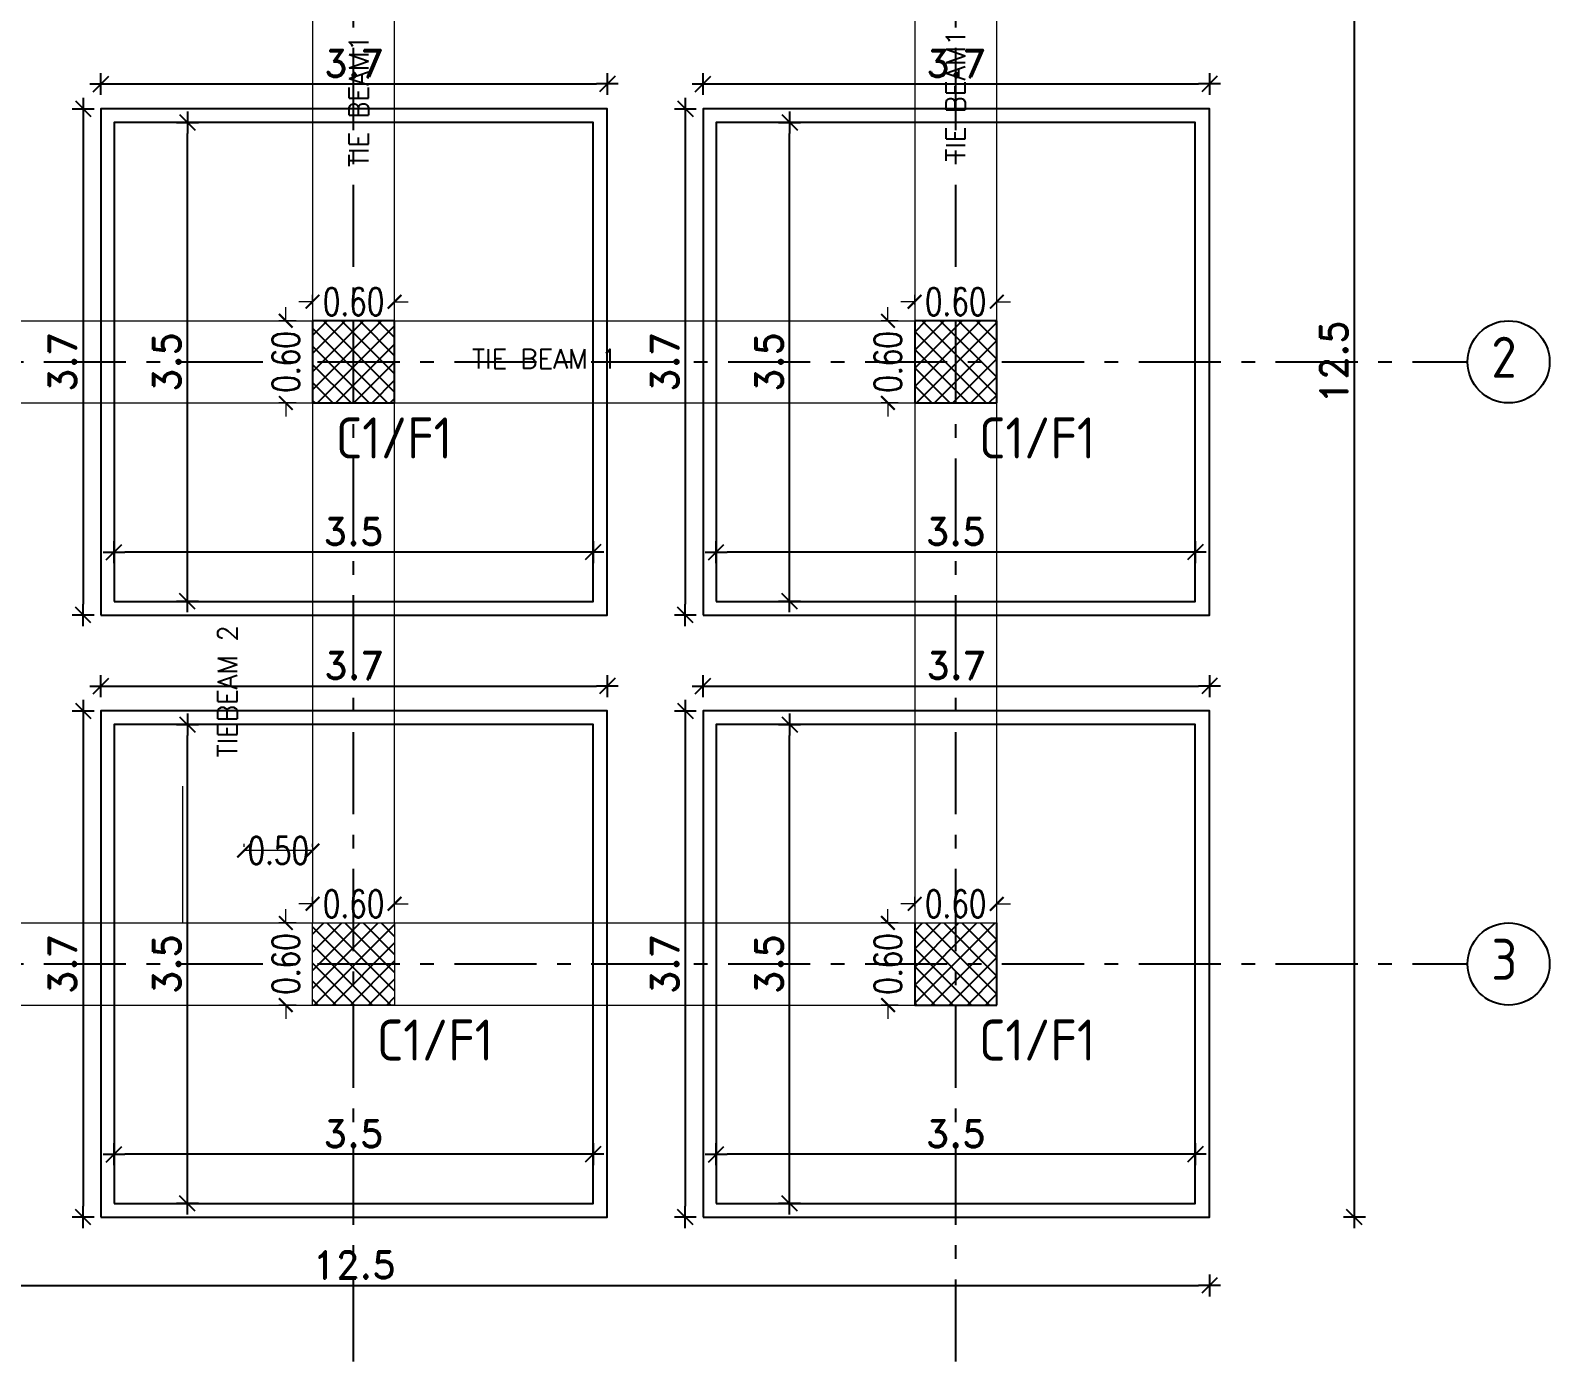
# Model space of a CAD drawing. Extents: x 166525 to 167198, y 178739 to 179747.
# Drawn here: x 167080.69 to 167091.79, y 179413.7 to 179423.43 of the extents above; entities that cross this region are included whole.
import ezdxf

# ---------------------------------------------------------------- set-up
doc = ezdxf.new("R2010")
doc.units = 0
doc.header["$MEASUREMENT"] = 0
doc.linetypes.add('ACAD_ISO10W100', pattern=[18, 12, -3, 0, -3])
doc.linetypes.add('AUSGEZOGEN', pattern=[0])
doc.layers.get('0').update_dxf_attribs({"linetype": 'CONTINUOUS'})
doc.layers.get('DEFPOINTS').update_dxf_attribs({"linetype": 'CONTINUOUS'})
for name, color, linetype in [('axis', 8, 'ACAD_ISO10W100'), ('BEAM-DIM', 4, 'CONTINUOUS'), ('blinding', 1, 'CONTINUOUS'), ('EBENE0', 7, 'AUSGEZOGEN'), ('found', 6, 'CONTINUOUS'), ('HATSH', 252, 'CONTINUOUS'), ('outdim', 42, 'CONTINUOUS')]:
    doc.layers.add(name, color=color, linetype=linetype)
doc.layers.add('BEAM', color=6, linetype='CONTINUOUS', lineweight=13)
doc.styles.add('DIM', font='simplex.shx', dxfattribs={"width": 0.75})
doc.styles.add('ISO8', font='iso8')
doc.styles.add('ROMAND10', font='ROMAND.shx', dxfattribs={"height": 0.2})
doc.styles.add('ROMANS', font='romans.shx')
doc.dimstyles.new('1-100-layout', dxfattribs={"dimtxt": 0.2, "dimasz": 0.08, "dimexe": 0.18, "dimexo": 0.0625, "dimgap": 0.05, "dimtad": 1, "dimzin": 12, "dimdsep": 46, "dimtxsty": 'ROMAND10', "dimblk": '2', "dimcen": 0, "dimdle": 0.15, "dimse1": 1, "dimse2": 1, "dimclrd": 256, "dimclre": 9, "dimclrt": 1, "dimazin": 0, "dimtfac": 1, "dimtix": 1, "dimtofl": 0, "dimtmove": 2, "dimatfit": 0, "dimldrblk": '2', "dimfxl": 1, "dimtolj": 1, "dimtzin": 0, "dimlwd": -1, "dimlwe": -1, "dimarcsym": 0})
doc.dimstyles.new('MUTASIM', dxfattribs={"dimscale": 0.9995, "dimtxt": 0.2, "dimasz": 0.1, "dimexe": 0.05, "dimexo": 0.12, "dimgap": 0.05, "dimtad": 0, "dimzin": 0, "dimdsep": 46, "dimtxsty": 'DIM', "dimblk": 'ARCHTICK', "dimcen": 0.09, "dimclrd": 35, "dimclre": 33, "dimclrt": 256, "dimazin": 0, "dimtfac": 1, "dimtofl": 0, "dimtmove": 1, "dimatfit": 3, "dimfxl": 0.18, "dimtolj": 1, "dimtzin": 0, "dimlwd": 13, "dimlwe": 9, "dimarcsym": 0})
pattern_1 = [(45, (161161.31206, 180503.43412), (-0.0662912607, 0.0662912607), []), (135, (161161.31206, 180503.43412), (-0.0662912607, -0.0662912607), [])]

# ---------------------------------------------------------------- blocks, each defined once
blk = doc.blocks.new('_ARCHTICK')
at = {"color": 0, "linetype": 'ByBlock', "const_width": 0.15}
blk.add_lwpolyline([(-0.5, -0.5), (0.5, 0.5)], dxfattribs=at)
blk = doc.blocks.new('*D1566')
at = {"layer": 'BEAM', "color": 33, "lineweight": 9, "transparency": 16777216}
for p, q in [((167087.152, 179421.429), (167087.152, 179421.499)), ((167087.752, 179421.429), (167087.752, 179421.499))]:
    blk.add_line(p, q, dxfattribs=at)
at = {"layer": 'BEAM', "color": 35, "lineweight": 13, "transparency": 16777216}
for p, q in [((167087.152, 179421.449), (167087.052, 179421.449)), ((167087.752, 179421.449), (167087.852, 179421.449))]:
    blk.add_line(p, q, dxfattribs=at)
at = {"layer": 'DEFPOINTS', "color": 0, "transparency": 16777216}
for p in [(167087.752, 179421.449), (167087.152, 179421.309), (167087.752, 179421.309)]:
    blk.add_point(p, dxfattribs=at)
at = {"layer": 'BEAM', "color": 35, "lineweight": 13, "transparency": 16777216, "xscale": 0.09995000000000001, "yscale": 0.09995000000000001, "zscale": 0.09995000000000001}
blk.add_blockref('_ARCHTICK', (167087.152, 179421.449), dxfattribs=at)
at = {"layer": 'BEAM', "color": 35, "lineweight": 13, "transparency": 16777216, "xscale": 0.09995000000000001, "yscale": 0.09995000000000001, "zscale": 0.09995000000000001, "rotation": 180}
blk.add_blockref('_ARCHTICK', (167087.752, 179421.449), dxfattribs=at)
at = {"layer": 'BEAM', "transparency": 16777216, "insert": (167087.452, 179421.449), "char_height": 0.1999, "attachment_point": 5, "style": 'DIM'}
blk.add_mtext('\\A1;0.60', dxfattribs=at)
blk = doc.blocks.new('*D1567')
at = {"layer": 'BEAM', "color": 35, "lineweight": 13, "transparency": 16777216}
for p, q in [((167086.957, 179421.309), (167086.957, 179421.409)), ((167086.957, 179420.709), (167086.957, 179420.609))]:
    blk.add_line(p, q, dxfattribs=at)
at = {"layer": 'BEAM', "color": 33, "lineweight": 9, "transparency": 16777216}
for p, q in [((167087.032, 179421.309), (167086.907, 179421.309)), ((167087.032, 179420.709), (167086.907, 179420.709))]:
    blk.add_line(p, q, dxfattribs=at)
at = {"layer": 'DEFPOINTS', "color": 0, "transparency": 16777216}
for p in [(167086.957, 179421.309), (167087.152, 179421.309), (167087.152, 179420.709)]:
    blk.add_point(p, dxfattribs=at)
at = {"layer": 'BEAM', "color": 35, "lineweight": 13, "transparency": 16777216, "xscale": 0.09995000000000001, "yscale": 0.09995000000000001, "zscale": 0.09995000000000001}
for p, rotation in [((167086.957, 179421.309), 270), ((167086.957, 179420.709), 90)]:
    blk.add_blockref('_ARCHTICK', p, dxfattribs=dict(at, rotation=rotation))
at = {"layer": 'BEAM', "transparency": 16777216, "insert": (167086.957, 179421.009), "char_height": 0.1999, "attachment_point": 5, "rotation": 90, "style": 'DIM'}
blk.add_mtext('\\A1;0.60', dxfattribs=at)
blk = doc.blocks.new('*D1568')
at = {"layer": 'BEAM', "color": 35, "lineweight": 13, "transparency": 16777216}
for p, q in [((167087.152, 179417.049), (167087.052, 179417.049)), ((167087.752, 179417.049), (167087.852, 179417.049))]:
    blk.add_line(p, q, dxfattribs=at)
at = {"layer": 'BEAM', "color": 33, "lineweight": 9, "transparency": 16777216}
for p, q in [((167087.152, 179417.029), (167087.152, 179417.099)), ((167087.752, 179417.029), (167087.752, 179417.099))]:
    blk.add_line(p, q, dxfattribs=at)
at = {"layer": 'DEFPOINTS', "color": 0, "transparency": 16777216}
for p in [(167087.752, 179417.049), (167087.152, 179416.909), (167087.752, 179416.909)]:
    blk.add_point(p, dxfattribs=at)
at = {"layer": 'BEAM', "color": 35, "lineweight": 13, "transparency": 16777216, "xscale": 0.09995000000000001, "yscale": 0.09995000000000001, "zscale": 0.09995000000000001}
blk.add_blockref('_ARCHTICK', (167087.152, 179417.049), dxfattribs=at)
at = {"layer": 'BEAM', "color": 35, "lineweight": 13, "transparency": 16777216, "xscale": 0.09995000000000001, "yscale": 0.09995000000000001, "zscale": 0.09995000000000001, "rotation": 180}
blk.add_blockref('_ARCHTICK', (167087.752, 179417.049), dxfattribs=at)
at = {"layer": 'BEAM', "transparency": 16777216, "insert": (167087.452, 179417.049), "char_height": 0.1999, "attachment_point": 5, "style": 'DIM'}
blk.add_mtext('\\A1;0.60', dxfattribs=at)
blk = doc.blocks.new('*D1569')
at = {"layer": 'BEAM', "color": 35, "lineweight": 13, "transparency": 16777216}
for p, q in [((167086.957, 179416.909), (167086.957, 179417.009)), ((167086.957, 179416.309), (167086.957, 179416.209))]:
    blk.add_line(p, q, dxfattribs=at)
at = {"layer": 'BEAM', "color": 33, "lineweight": 9, "transparency": 16777216}
for p, q in [((167087.032, 179416.909), (167086.907, 179416.909)), ((167087.032, 179416.309), (167086.907, 179416.309))]:
    blk.add_line(p, q, dxfattribs=at)
at = {"layer": 'DEFPOINTS', "color": 0, "transparency": 16777216}
for p in [(167086.957, 179416.909), (167087.152, 179416.909), (167087.152, 179416.309)]:
    blk.add_point(p, dxfattribs=at)
at = {"layer": 'BEAM', "color": 35, "lineweight": 13, "transparency": 16777216, "xscale": 0.09995000000000001, "yscale": 0.09995000000000001, "zscale": 0.09995000000000001}
for p, rotation in [((167086.957, 179416.909), 270), ((167086.957, 179416.309), 90)]:
    blk.add_blockref('_ARCHTICK', p, dxfattribs=dict(at, rotation=rotation))
at = {"layer": 'BEAM', "transparency": 16777216, "insert": (167086.957, 179416.609), "char_height": 0.1999, "attachment_point": 5, "rotation": 90, "style": 'DIM'}
blk.add_mtext('\\A1;0.60', dxfattribs=at)
blk = doc.blocks.new('*D1570')
at = {"layer": 'BEAM', "color": 35, "lineweight": 13, "transparency": 16777216}
for p, q in [((167082.752, 179417.049), (167082.652, 179417.049)), ((167083.352, 179417.049), (167083.452, 179417.049))]:
    blk.add_line(p, q, dxfattribs=at)
at = {"layer": 'BEAM', "color": 33, "lineweight": 9, "transparency": 16777216}
for p, q in [((167082.752, 179417.029), (167082.752, 179417.099)), ((167083.352, 179417.029), (167083.352, 179417.099))]:
    blk.add_line(p, q, dxfattribs=at)
at = {"layer": 'DEFPOINTS', "color": 0, "transparency": 16777216}
for p in [(167083.352, 179417.049), (167082.752, 179416.909), (167083.352, 179416.909)]:
    blk.add_point(p, dxfattribs=at)
at = {"layer": 'BEAM', "color": 35, "lineweight": 13, "transparency": 16777216, "xscale": 0.09995000000000001, "yscale": 0.09995000000000001, "zscale": 0.09995000000000001}
blk.add_blockref('_ARCHTICK', (167082.752, 179417.049), dxfattribs=at)
at = {"layer": 'BEAM', "color": 35, "lineweight": 13, "transparency": 16777216, "xscale": 0.09995000000000001, "yscale": 0.09995000000000001, "zscale": 0.09995000000000001, "rotation": 180}
blk.add_blockref('_ARCHTICK', (167083.352, 179417.049), dxfattribs=at)
at = {"layer": 'BEAM', "transparency": 16777216, "insert": (167083.052, 179417.049), "char_height": 0.1999, "attachment_point": 5, "style": 'DIM'}
blk.add_mtext('\\A1;0.60', dxfattribs=at)
blk = doc.blocks.new('*D1571')
at = {"layer": 'BEAM', "color": 35, "lineweight": 13, "transparency": 16777216}
for p, q in [((167082.557, 179416.909), (167082.557, 179417.009)), ((167082.557, 179416.309), (167082.557, 179416.209))]:
    blk.add_line(p, q, dxfattribs=at)
at = {"layer": 'BEAM', "color": 33, "lineweight": 9, "transparency": 16777216}
for p, q in [((167082.632, 179416.909), (167082.507, 179416.909)), ((167082.632, 179416.309), (167082.507, 179416.309))]:
    blk.add_line(p, q, dxfattribs=at)
at = {"layer": 'DEFPOINTS', "color": 0, "transparency": 16777216}
for p in [(167082.557, 179416.909), (167082.752, 179416.909), (167082.752, 179416.309)]:
    blk.add_point(p, dxfattribs=at)
at = {"layer": 'BEAM', "color": 35, "lineweight": 13, "transparency": 16777216, "xscale": 0.09995000000000001, "yscale": 0.09995000000000001, "zscale": 0.09995000000000001}
for p, rotation in [((167082.557, 179416.909), 270), ((167082.557, 179416.309), 90)]:
    blk.add_blockref('_ARCHTICK', p, dxfattribs=dict(at, rotation=rotation))
at = {"layer": 'BEAM', "transparency": 16777216, "insert": (167082.557, 179416.609), "char_height": 0.1999, "attachment_point": 5, "rotation": 90, "style": 'DIM'}
blk.add_mtext('\\A1;0.60', dxfattribs=at)
blk = doc.blocks.new('*D1576')
at = {"layer": 'BEAM', "color": 33, "lineweight": 9, "transparency": 16777216}
for p, q in [((167082.752, 179421.429), (167082.752, 179421.499)), ((167083.352, 179421.429), (167083.352, 179421.499))]:
    blk.add_line(p, q, dxfattribs=at)
at = {"layer": 'BEAM', "color": 35, "lineweight": 13, "transparency": 16777216}
for p, q in [((167082.752, 179421.449), (167082.652, 179421.449)), ((167083.352, 179421.449), (167083.452, 179421.449))]:
    blk.add_line(p, q, dxfattribs=at)
at = {"layer": 'DEFPOINTS', "color": 0, "transparency": 16777216}
for p in [(167083.352, 179421.449), (167082.752, 179421.309), (167083.352, 179421.309)]:
    blk.add_point(p, dxfattribs=at)
at = {"layer": 'BEAM', "color": 35, "lineweight": 13, "transparency": 16777216, "xscale": 0.09995000000000001, "yscale": 0.09995000000000001, "zscale": 0.09995000000000001}
blk.add_blockref('_ARCHTICK', (167082.752, 179421.449), dxfattribs=at)
at = {"layer": 'BEAM', "color": 35, "lineweight": 13, "transparency": 16777216, "xscale": 0.09995000000000001, "yscale": 0.09995000000000001, "zscale": 0.09995000000000001, "rotation": 180}
blk.add_blockref('_ARCHTICK', (167083.352, 179421.449), dxfattribs=at)
at = {"layer": 'BEAM', "transparency": 16777216, "insert": (167083.052, 179421.449), "char_height": 0.1999, "attachment_point": 5, "style": 'DIM'}
blk.add_mtext('\\A1;0.60', dxfattribs=at)
blk = doc.blocks.new('*D1577')
at = {"layer": 'BEAM', "color": 35, "lineweight": 13, "transparency": 16777216}
for p, q in [((167082.557, 179421.309), (167082.557, 179421.409)), ((167082.557, 179420.709), (167082.557, 179420.609))]:
    blk.add_line(p, q, dxfattribs=at)
at = {"layer": 'BEAM', "color": 33, "lineweight": 9, "transparency": 16777216}
for p, q in [((167082.632, 179421.309), (167082.507, 179421.309)), ((167082.632, 179420.709), (167082.507, 179420.709))]:
    blk.add_line(p, q, dxfattribs=at)
at = {"layer": 'DEFPOINTS', "color": 0, "transparency": 16777216}
for p in [(167082.557, 179421.309), (167082.752, 179421.309), (167082.752, 179420.709)]:
    blk.add_point(p, dxfattribs=at)
at = {"layer": 'BEAM', "color": 35, "lineweight": 13, "transparency": 16777216, "xscale": 0.09995000000000001, "yscale": 0.09995000000000001, "zscale": 0.09995000000000001}
for p, rotation in [((167082.557, 179421.309), 270), ((167082.557, 179420.709), 90)]:
    blk.add_blockref('_ARCHTICK', p, dxfattribs=dict(at, rotation=rotation))
at = {"layer": 'BEAM', "transparency": 16777216, "insert": (167082.557, 179421.009), "char_height": 0.1999, "attachment_point": 5, "rotation": 90, "style": 'DIM'}
blk.add_mtext('\\A1;0.60', dxfattribs=at)
blk = doc.blocks.new('2')
for p, q in [((1, 0), (-1, 0)), ((0.71, 0.71), (-0.71, -0.71)), ((0, 1), (0, -1))]:
    blk.add_line(p, q)
blk = doc.blocks.new('*D1742')
at = {"layer": 'DEFPOINTS', "color": 0, "transparency": 16777216}
for p in [(167085.702, 179419.619), (167085.702, 179419.619), (167089.202, 179419.619)]:
    blk.add_point(p, dxfattribs=at)
at = {"layer": 'outdim', "transparency": 16777216}
blk.add_line((167089.122, 179419.619), (167085.782, 179419.619), dxfattribs=at)
at = {"layer": 'outdim', "transparency": 16777216, "xscale": 0.08, "yscale": 0.08, "zscale": 0.08, "rotation": 180}
blk.add_blockref('2', (167085.702, 179419.619), dxfattribs=at)
at = {"layer": 'outdim', "transparency": 16777216, "xscale": 0.08, "yscale": 0.08, "zscale": 0.08}
blk.add_blockref('2', (167089.202, 179419.619), dxfattribs=at)
at = {"layer": 'outdim', "color": 1, "transparency": 16777216, "insert": (167087.452, 179419.769), "char_height": 0.2, "attachment_point": 5, "style": 'ROMAND10'}
blk.add_mtext('\\A1;3.5', dxfattribs=at)
blk = doc.blocks.new('*D1743')
at = {"layer": 'DEFPOINTS', "color": 0, "transparency": 16777216}
for p in [(167086.185, 179422.759), (167086.238, 179422.759), (167086.185, 179419.259)]:
    blk.add_point(p, dxfattribs=at)
at = {"layer": 'outdim', "transparency": 16777216}
blk.add_line((167086.238, 179419.339), (167086.238, 179422.679), dxfattribs=at)
at = {"layer": 'outdim', "transparency": 16777216, "xscale": 0.08, "yscale": 0.08, "zscale": 0.08}
for p, rotation in [((167086.238, 179422.759), 90), ((167086.238, 179419.259), 270)]:
    blk.add_blockref('2', p, dxfattribs=dict(at, rotation=rotation))
at = {"layer": 'outdim', "color": 1, "transparency": 16777216, "insert": (167086.088, 179421.009), "char_height": 0.2, "attachment_point": 5, "rotation": 90, "style": 'ROMAND10'}
blk.add_mtext('\\A1;3.5', dxfattribs=at)
blk = doc.blocks.new('*D1744')
at = {"layer": 'DEFPOINTS', "color": 0, "transparency": 16777216}
for p in [(167085.606, 179422.859), (167085.476, 179419.159), (167085.606, 179419.159)]:
    blk.add_point(p, dxfattribs=at)
at = {"layer": 'outdim', "transparency": 16777216}
blk.add_line((167085.476, 179422.779), (167085.476, 179419.239), dxfattribs=at)
at = {"layer": 'outdim', "transparency": 16777216, "xscale": 0.08, "yscale": 0.08, "zscale": 0.08}
for p, rotation in [((167085.476, 179422.859), 90), ((167085.476, 179419.159), 270)]:
    blk.add_blockref('2', p, dxfattribs=dict(at, rotation=rotation))
at = {"layer": 'outdim', "color": 1, "transparency": 16777216, "insert": (167085.326, 179421.009), "char_height": 0.2, "attachment_point": 5, "rotation": 90, "style": 'ROMAND10'}
blk.add_mtext('\\A1;3.7', dxfattribs=at)
blk = doc.blocks.new('*D1745')
at = {"layer": 'DEFPOINTS', "color": 0, "transparency": 16777216}
for p in [(167089.306, 179423.04), (167085.606, 179419.159), (167089.306, 179419.159)]:
    blk.add_point(p, dxfattribs=at)
at = {"layer": 'outdim', "transparency": 16777216}
blk.add_line((167085.686, 179423.04), (167089.226, 179423.04), dxfattribs=at)
at = {"layer": 'outdim', "transparency": 16777216, "xscale": 0.08, "yscale": 0.08, "zscale": 0.08, "rotation": 180}
blk.add_blockref('2', (167085.606, 179423.04), dxfattribs=at)
at = {"layer": 'outdim', "transparency": 16777216, "xscale": 0.08, "yscale": 0.08, "zscale": 0.08}
blk.add_blockref('2', (167089.306, 179423.04), dxfattribs=at)
at = {"layer": 'outdim', "color": 1, "transparency": 16777216, "insert": (167087.456, 179423.19), "char_height": 0.2, "attachment_point": 5, "style": 'ROMAND10'}
blk.add_mtext('\\A1;3.7', dxfattribs=at)
blk = doc.blocks.new('*D1746')
at = {"layer": 'DEFPOINTS', "color": 0, "transparency": 16777216}
for p in [(167085.702, 179415.219), (167085.702, 179415.219), (167089.202, 179415.219)]:
    blk.add_point(p, dxfattribs=at)
at = {"layer": 'outdim', "transparency": 16777216}
blk.add_line((167089.122, 179415.219), (167085.782, 179415.219), dxfattribs=at)
at = {"layer": 'outdim', "transparency": 16777216, "xscale": 0.08, "yscale": 0.08, "zscale": 0.08, "rotation": 180}
blk.add_blockref('2', (167085.702, 179415.219), dxfattribs=at)
at = {"layer": 'outdim', "transparency": 16777216, "xscale": 0.08, "yscale": 0.08, "zscale": 0.08}
blk.add_blockref('2', (167089.202, 179415.219), dxfattribs=at)
at = {"layer": 'outdim', "color": 1, "transparency": 16777216, "insert": (167087.452, 179415.369), "char_height": 0.2, "attachment_point": 5, "style": 'ROMAND10'}
blk.add_mtext('\\A1;3.5', dxfattribs=at)
blk = doc.blocks.new('*D1747')
at = {"layer": 'DEFPOINTS', "color": 0, "transparency": 16777216}
for p in [(167086.185, 179418.359), (167086.238, 179418.359), (167086.185, 179414.859)]:
    blk.add_point(p, dxfattribs=at)
at = {"layer": 'outdim', "transparency": 16777216}
blk.add_line((167086.238, 179414.939), (167086.238, 179418.279), dxfattribs=at)
at = {"layer": 'outdim', "transparency": 16777216, "xscale": 0.08, "yscale": 0.08, "zscale": 0.08}
for p, rotation in [((167086.238, 179418.359), 90), ((167086.238, 179414.859), 270)]:
    blk.add_blockref('2', p, dxfattribs=dict(at, rotation=rotation))
at = {"layer": 'outdim', "color": 1, "transparency": 16777216, "insert": (167086.088, 179416.609), "char_height": 0.2, "attachment_point": 5, "rotation": 90, "style": 'ROMAND10'}
blk.add_mtext('\\A1;3.5', dxfattribs=at)
blk = doc.blocks.new('*D1748')
at = {"layer": 'DEFPOINTS', "color": 0, "transparency": 16777216}
for p in [(167085.606, 179418.459), (167085.476, 179414.759), (167085.606, 179414.759)]:
    blk.add_point(p, dxfattribs=at)
at = {"layer": 'outdim', "transparency": 16777216}
blk.add_line((167085.476, 179418.379), (167085.476, 179414.839), dxfattribs=at)
at = {"layer": 'outdim', "transparency": 16777216, "xscale": 0.08, "yscale": 0.08, "zscale": 0.08}
for p, rotation in [((167085.476, 179418.459), 90), ((167085.476, 179414.759), 270)]:
    blk.add_blockref('2', p, dxfattribs=dict(at, rotation=rotation))
at = {"layer": 'outdim', "color": 1, "transparency": 16777216, "insert": (167085.326, 179416.609), "char_height": 0.2, "attachment_point": 5, "rotation": 90, "style": 'ROMAND10'}
blk.add_mtext('\\A1;3.7', dxfattribs=at)
blk = doc.blocks.new('*D1749')
at = {"layer": 'DEFPOINTS', "color": 0, "transparency": 16777216}
for p in [(167089.306, 179418.64), (167085.606, 179414.759), (167089.306, 179414.759)]:
    blk.add_point(p, dxfattribs=at)
at = {"layer": 'outdim', "transparency": 16777216}
blk.add_line((167085.686, 179418.64), (167089.226, 179418.64), dxfattribs=at)
at = {"layer": 'outdim', "transparency": 16777216, "xscale": 0.08, "yscale": 0.08, "zscale": 0.08, "rotation": 180}
blk.add_blockref('2', (167085.606, 179418.64), dxfattribs=at)
at = {"layer": 'outdim', "transparency": 16777216, "xscale": 0.08, "yscale": 0.08, "zscale": 0.08}
blk.add_blockref('2', (167089.306, 179418.64), dxfattribs=at)
at = {"layer": 'outdim', "color": 1, "transparency": 16777216, "insert": (167087.456, 179418.79), "char_height": 0.2, "attachment_point": 5, "style": 'ROMAND10'}
blk.add_mtext('\\A1;3.7', dxfattribs=at)
blk = doc.blocks.new('*D1750')
at = {"layer": 'DEFPOINTS', "color": 0, "transparency": 16777216}
for p in [(167081.302, 179415.219), (167081.302, 179415.219), (167084.802, 179415.219)]:
    blk.add_point(p, dxfattribs=at)
at = {"layer": 'outdim', "transparency": 16777216}
blk.add_line((167084.722, 179415.219), (167081.382, 179415.219), dxfattribs=at)
at = {"layer": 'outdim', "transparency": 16777216, "xscale": 0.08, "yscale": 0.08, "zscale": 0.08, "rotation": 180}
blk.add_blockref('2', (167081.302, 179415.219), dxfattribs=at)
at = {"layer": 'outdim', "transparency": 16777216, "xscale": 0.08, "yscale": 0.08, "zscale": 0.08}
blk.add_blockref('2', (167084.802, 179415.219), dxfattribs=at)
at = {"layer": 'outdim', "color": 1, "transparency": 16777216, "insert": (167083.052, 179415.369), "char_height": 0.2, "attachment_point": 5, "style": 'ROMAND10'}
blk.add_mtext('\\A1;3.5', dxfattribs=at)
blk = doc.blocks.new('*D1751')
at = {"layer": 'DEFPOINTS', "color": 0, "transparency": 16777216}
for p in [(167081.785, 179418.359), (167081.838, 179418.359), (167081.785, 179414.859)]:
    blk.add_point(p, dxfattribs=at)
at = {"layer": 'outdim', "transparency": 16777216}
blk.add_line((167081.838, 179414.939), (167081.838, 179418.279), dxfattribs=at)
at = {"layer": 'outdim', "transparency": 16777216, "xscale": 0.08, "yscale": 0.08, "zscale": 0.08}
for p, rotation in [((167081.838, 179418.359), 90), ((167081.838, 179414.859), 270)]:
    blk.add_blockref('2', p, dxfattribs=dict(at, rotation=rotation))
at = {"layer": 'outdim', "color": 1, "transparency": 16777216, "insert": (167081.688, 179416.609), "char_height": 0.2, "attachment_point": 5, "rotation": 90, "style": 'ROMAND10'}
blk.add_mtext('\\A1;3.5', dxfattribs=at)
blk = doc.blocks.new('*D1752')
at = {"layer": 'DEFPOINTS', "color": 0, "transparency": 16777216}
for p in [(167081.206, 179418.459), (167081.076, 179414.759), (167081.206, 179414.759)]:
    blk.add_point(p, dxfattribs=at)
at = {"layer": 'outdim', "transparency": 16777216}
blk.add_line((167081.076, 179418.379), (167081.076, 179414.839), dxfattribs=at)
at = {"layer": 'outdim', "transparency": 16777216, "xscale": 0.08, "yscale": 0.08, "zscale": 0.08}
for p, rotation in [((167081.076, 179418.459), 90), ((167081.076, 179414.759), 270)]:
    blk.add_blockref('2', p, dxfattribs=dict(at, rotation=rotation))
at = {"layer": 'outdim', "color": 1, "transparency": 16777216, "insert": (167080.926, 179416.609), "char_height": 0.2, "attachment_point": 5, "rotation": 90, "style": 'ROMAND10'}
blk.add_mtext('\\A1;3.7', dxfattribs=at)
blk = doc.blocks.new('*D1753')
at = {"layer": 'DEFPOINTS', "color": 0, "transparency": 16777216}
for p in [(167084.906, 179418.64), (167081.206, 179414.759), (167084.906, 179414.759)]:
    blk.add_point(p, dxfattribs=at)
at = {"layer": 'outdim', "transparency": 16777216}
blk.add_line((167081.286, 179418.64), (167084.826, 179418.64), dxfattribs=at)
at = {"layer": 'outdim', "transparency": 16777216, "xscale": 0.08, "yscale": 0.08, "zscale": 0.08, "rotation": 180}
blk.add_blockref('2', (167081.206, 179418.64), dxfattribs=at)
at = {"layer": 'outdim', "transparency": 16777216, "xscale": 0.08, "yscale": 0.08, "zscale": 0.08}
blk.add_blockref('2', (167084.906, 179418.64), dxfattribs=at)
at = {"layer": 'outdim', "color": 1, "transparency": 16777216, "insert": (167083.056, 179418.79), "char_height": 0.2, "attachment_point": 5, "style": 'ROMAND10'}
blk.add_mtext('\\A1;3.7', dxfattribs=at)
blk = doc.blocks.new('*D1754')
at = {"layer": 'DEFPOINTS', "color": 0, "transparency": 16777216}
for p in [(167081.302, 179419.619), (167081.302, 179419.619), (167084.802, 179419.619)]:
    blk.add_point(p, dxfattribs=at)
at = {"layer": 'outdim', "transparency": 16777216}
blk.add_line((167084.722, 179419.619), (167081.382, 179419.619), dxfattribs=at)
at = {"layer": 'outdim', "transparency": 16777216, "xscale": 0.08, "yscale": 0.08, "zscale": 0.08, "rotation": 180}
blk.add_blockref('2', (167081.302, 179419.619), dxfattribs=at)
at = {"layer": 'outdim', "transparency": 16777216, "xscale": 0.08, "yscale": 0.08, "zscale": 0.08}
blk.add_blockref('2', (167084.802, 179419.619), dxfattribs=at)
at = {"layer": 'outdim', "color": 1, "transparency": 16777216, "insert": (167083.052, 179419.769), "char_height": 0.2, "attachment_point": 5, "style": 'ROMAND10'}
blk.add_mtext('\\A1;3.5', dxfattribs=at)
blk = doc.blocks.new('*D1755')
at = {"layer": 'DEFPOINTS', "color": 0, "transparency": 16777216}
for p in [(167081.785, 179422.759), (167081.838, 179422.759), (167081.785, 179419.259)]:
    blk.add_point(p, dxfattribs=at)
at = {"layer": 'outdim', "transparency": 16777216}
blk.add_line((167081.838, 179419.339), (167081.838, 179422.679), dxfattribs=at)
at = {"layer": 'outdim', "transparency": 16777216, "xscale": 0.08, "yscale": 0.08, "zscale": 0.08}
for p, rotation in [((167081.838, 179422.759), 90), ((167081.838, 179419.259), 270)]:
    blk.add_blockref('2', p, dxfattribs=dict(at, rotation=rotation))
at = {"layer": 'outdim', "color": 1, "transparency": 16777216, "insert": (167081.688, 179421.009), "char_height": 0.2, "attachment_point": 5, "rotation": 90, "style": 'ROMAND10'}
blk.add_mtext('\\A1;3.5', dxfattribs=at)
blk = doc.blocks.new('*D1756')
at = {"layer": 'DEFPOINTS', "color": 0, "transparency": 16777216}
for p in [(167081.206, 179422.859), (167081.076, 179419.159), (167081.206, 179419.159)]:
    blk.add_point(p, dxfattribs=at)
at = {"layer": 'outdim', "transparency": 16777216}
blk.add_line((167081.076, 179422.779), (167081.076, 179419.239), dxfattribs=at)
at = {"layer": 'outdim', "transparency": 16777216, "xscale": 0.08, "yscale": 0.08, "zscale": 0.08}
for p, rotation in [((167081.076, 179422.859), 90), ((167081.076, 179419.159), 270)]:
    blk.add_blockref('2', p, dxfattribs=dict(at, rotation=rotation))
at = {"layer": 'outdim', "color": 1, "transparency": 16777216, "insert": (167080.926, 179421.009), "char_height": 0.2, "attachment_point": 5, "rotation": 90, "style": 'ROMAND10'}
blk.add_mtext('\\A1;3.7', dxfattribs=at)
blk = doc.blocks.new('*D1757')
at = {"layer": 'DEFPOINTS', "color": 0, "transparency": 16777216}
for p in [(167084.906, 179423.04), (167081.206, 179419.159), (167084.906, 179419.159)]:
    blk.add_point(p, dxfattribs=at)
at = {"layer": 'outdim', "transparency": 16777216}
blk.add_line((167081.286, 179423.04), (167084.826, 179423.04), dxfattribs=at)
at = {"layer": 'outdim', "transparency": 16777216, "xscale": 0.08, "yscale": 0.08, "zscale": 0.08, "rotation": 180}
blk.add_blockref('2', (167081.206, 179423.04), dxfattribs=at)
at = {"layer": 'outdim', "transparency": 16777216, "xscale": 0.08, "yscale": 0.08, "zscale": 0.08}
blk.add_blockref('2', (167084.906, 179423.04), dxfattribs=at)
at = {"layer": 'outdim', "color": 1, "transparency": 16777216, "insert": (167083.056, 179423.19), "char_height": 0.2, "attachment_point": 5, "style": 'ROMAND10'}
blk.add_mtext('\\A1;3.7', dxfattribs=at)
blk = doc.blocks.new('*D1222')
at = {"layer": 'BEAM', "color": 33, "lineweight": 9, "transparency": 16777216}
for p, q in [((167082.252, 179417.466), (167082.252, 179417.488)), ((167082.752, 179417.466), (167082.752, 179417.488))]:
    blk.add_line(p, q, dxfattribs=at)
at = {"layer": 'BEAM', "color": 35, "lineweight": 13, "transparency": 16777216}
blk.add_line((167082.752, 179417.438), (167082.252, 179417.438), dxfattribs=at)
at = {"layer": 'DEFPOINTS', "color": 0, "transparency": 16777216}
for p in [(167082.252, 179417.438), (167082.252, 179417.346), (167082.752, 179417.346)]:
    blk.add_point(p, dxfattribs=at)
at = {"layer": 'BEAM', "color": 35, "lineweight": 13, "transparency": 16777216, "xscale": 0.09995000000000001, "yscale": 0.09995000000000001, "zscale": 0.09995000000000001, "rotation": 180}
blk.add_blockref('_ARCHTICK', (167082.252, 179417.438), dxfattribs=at)
at = {"layer": 'BEAM', "color": 35, "lineweight": 13, "transparency": 16777216, "xscale": 0.09995000000000001, "yscale": 0.09995000000000001, "zscale": 0.09995000000000001}
blk.add_blockref('_ARCHTICK', (167082.752, 179417.438), dxfattribs=at)
at = {"layer": 'BEAM', "transparency": 16777216, "insert": (167082.502, 179417.438), "char_height": 0.1999, "attachment_point": 5, "style": 'DIM'}
blk.add_mtext('\\A1;0.50', dxfattribs=at)
blk = doc.blocks.new('*D1408')
at = {"transparency": 16777216}
blk.add_line((167076.886, 179414.26), (167089.226, 179414.26), dxfattribs=at)
at = {"layer": 'DEFPOINTS', "color": 0, "linetype": 'Continuous', "transparency": 16777216}
for p in [(167076.806, 179414.759), (167089.306, 179414.759), (167089.306, 179414.26)]:
    blk.add_point(p, dxfattribs=at)
at = {"linetype": 'Continuous', "transparency": 16777216, "xscale": 0.08, "yscale": 0.08, "zscale": 0.08, "rotation": 180}
blk.add_blockref('2', (167076.806, 179414.26), dxfattribs=at)
at = {"linetype": 'Continuous', "transparency": 16777216, "xscale": 0.08, "yscale": 0.08, "zscale": 0.08}
blk.add_blockref('2', (167089.306, 179414.26), dxfattribs=at)
at = {"color": 1, "linetype": 'Continuous', "transparency": 16777216, "insert": (167083.056, 179414.41), "char_height": 0.2, "attachment_point": 5, "style": 'ROMAND10'}
blk.add_mtext('\\A1;12.5', dxfattribs=at)
blk = doc.blocks.new('*D1409')
at = {"transparency": 16777216}
blk.add_line((167090.365, 179414.839), (167090.365, 179427.179), dxfattribs=at)
at = {"layer": 'DEFPOINTS', "color": 0, "linetype": 'Continuous', "transparency": 16777216}
for p in [(167089.306, 179427.259), (167090.365, 179427.259), (167089.306, 179414.759)]:
    blk.add_point(p, dxfattribs=at)
at = {"linetype": 'Continuous', "transparency": 16777216, "xscale": 0.08, "yscale": 0.08, "zscale": 0.08}
for p, rotation in [((167090.365, 179427.259), 90), ((167090.365, 179414.759), 270)]:
    blk.add_blockref('2', p, dxfattribs=dict(at, rotation=rotation))
at = {"color": 1, "linetype": 'Continuous', "transparency": 16777216, "insert": (167090.215, 179421.009), "char_height": 0.2, "attachment_point": 5, "rotation": 90, "style": 'ROMAND10'}
blk.add_mtext('\\A1;12.5', dxfattribs=at)

msp = doc.modelspace()

# ---------------------------------------------------------------- hatches: boundary and pattern name
at = {"layer": 'HATSH'}
h = msp.add_hatch(dxfattribs=at)
h.set_pattern_fill('ANSI37', color=256, scale=0.75, style=0)
h.set_pattern_definition(pattern_1)
h.paths.add_polyline_path([(167087.15232, 179421.3093), (167087.15232, 179420.7093), (167087.75232, 179420.7093), (167087.75232, 179421.3093)])
h.paths.add_polyline_path([(167083.35232, 179421.3093), (167082.75232, 179421.3093), (167082.75232, 179420.7093), (167083.35232, 179420.7093)])
h.paths.add_polyline_path([(167078.35232, 179420.7093), (167078.95232, 179420.7093), (167078.95232, 179421.3093), (167078.35232, 179421.3093)])
h = msp.add_hatch(dxfattribs=at)
h.set_pattern_fill('ANSI37', color=256, scale=0.75, style=0)
h.set_pattern_definition(pattern_1)
h.paths.add_polyline_path([(167087.75232, 179416.3093), (167087.75232, 179416.9093), (167087.15232, 179416.9093), (167087.15232, 179416.3093)])
h.paths.add_polyline_path([(167083.35232, 179416.3093), (167083.35232, 179416.9093), (167082.75232, 179416.9093), (167082.75232, 179416.3093)])
h.paths.add_polyline_path([(167078.35232, 179416.3093), (167078.95232, 179416.3093), (167078.95232, 179416.9093), (167078.35232, 179416.9093)])

# ---------------------------------------------------------------- linework, layer by layer
at = {"layer": 'axis', "ltscale": 0.05}
for p, q in [((167083.05232, 179413.7035), (167083.05232, 179429.54426)), ((167087.45232, 179413.7035), (167087.45232, 179429.54426)), ((167074.78927, 179421.0093), (167091.1914, 179421.0093)), ((167074.78927, 179416.6093), (167091.1914, 179416.6093))]:
    msp.add_line(p, q, dxfattribs=at)
at = {"layer": 'BEAM', "color": 4}
for p, q in [((167082.75232, 179425.1093), (167082.75232, 179416.9093)), ((167083.35232, 179416.9093), (167083.35232, 179425.1093)), ((167087.15232, 179425.1093), (167087.15232, 179416.9093)), ((167087.75232, 179416.9093), (167087.75232, 179425.1093)), ((167078.95232, 179421.3093), (167087.15232, 179421.3093)), ((167078.95232, 179420.7093), (167081.90232, 179420.7093)), ((167081.90232, 179420.7093), (167087.15232, 179420.7093)), ((167078.95232, 179416.9093), (167087.15232, 179416.9093)), ((167078.95232, 179416.3093), (167087.15232, 179416.3093))]:
    msp.add_line(p, q, dxfattribs=at)
at = {"layer": 'BEAM', "color": 3}
msp.add_line((167081.80232, 179417.9093), (167081.80232, 179416.9093), dxfattribs=at)
at = {"layer": 'BEAM'}
for points in [[(167082.75232, 179421.3093), (167083.35232, 179421.3093), (167083.35232, 179420.7093), (167082.75232, 179420.7093)], [(167087.15232, 179421.3093), (167087.75232, 179421.3093), (167087.75232, 179420.7093), (167087.15232, 179420.7093)], [(167082.75232, 179416.9093), (167083.35232, 179416.9093), (167083.35232, 179416.3093), (167082.75232, 179416.3093)], [(167087.15232, 179416.9093), (167087.75232, 179416.9093), (167087.75232, 179416.3093), (167087.15232, 179416.3093)]]:
    msp.add_lwpolyline(points, close=True, dxfattribs=at)
at = {"layer": 'blinding'}
for points in [[(167081.20622, 179419.1593), (167084.90622, 179419.1593), (167084.90622, 179422.8593), (167081.20622, 179422.8593)], [(167085.60622, 179419.1593), (167089.30622, 179419.1593), (167089.30622, 179422.8593), (167085.60622, 179422.8593)], [(167081.20622, 179414.7593), (167084.90622, 179414.7593), (167084.90622, 179418.4593), (167081.20622, 179418.4593)], [(167085.60622, 179414.7593), (167089.30622, 179414.7593), (167089.30622, 179418.4593), (167085.60622, 179418.4593)]]:
    msp.add_lwpolyline(points, close=True, dxfattribs=at)
at = {"layer": 'EBENE0', "color": 3, "linetype": 'AUSGEZOGEN'}
for p, q in [((167082.75232, 179421.3093), (167082.75232, 179420.7093)), ((167083.35232, 179421.3093), (167082.75232, 179421.3093)), ((167083.35232, 179420.7093), (167083.35232, 179421.3093)), ((167087.15232, 179421.3093), (167087.15232, 179420.7093)), ((167087.75232, 179421.3093), (167087.15232, 179421.3093)), ((167087.75232, 179420.7093), (167087.75232, 179421.3093)), ((167082.75232, 179420.7093), (167083.35232, 179420.7093)), ((167087.15232, 179420.7093), (167087.75232, 179420.7093)), ((167087.15232, 179416.9093), (167087.15232, 179416.3093)), ((167087.75232, 179416.3093), (167087.75232, 179416.9093)), ((167087.15232, 179416.3093), (167087.75232, 179416.3093))]:
    msp.add_line(p, q, dxfattribs=at)
at = {"layer": 'found'}
for points in [[(167081.30232, 179419.2593), (167084.80232, 179419.2593), (167084.80232, 179422.7593), (167081.30232, 179422.7593)], [(167085.70232, 179419.2593), (167089.20232, 179419.2593), (167089.20232, 179422.7593), (167085.70232, 179422.7593)], [(167081.30232, 179414.8593), (167084.80232, 179414.8593), (167084.80232, 179418.3593), (167081.30232, 179418.3593)], [(167085.70232, 179414.8593), (167089.20232, 179414.8593), (167089.20232, 179418.3593), (167085.70232, 179418.3593)]]:
    msp.add_lwpolyline(points, close=True, dxfattribs=at)
at = {"layer": 'HATSH'}
for centre in [(167091.4914, 179421.0093), (167091.4914, 179416.6093)]:
    msp.add_circle(centre, 0.3, dxfattribs=at)

# ---------------------------------------------------------------- texts
at = {"layer": 'BEAM-DIM', "style": 'ROMANS'}
for s, p in [('TIE BEAM1 ', (167087.52127, 179422.47196)), ('TIE BEAM1 ', (167083.16054, 179422.43292)), ('TIEBEAM 2', (167082.20094, 179418.11902))]:
    msp.add_text(s, height=0.14, rotation=90, dxfattribs=at).set_placement(p)
msp.add_text('TIE BEAM 1', height=0.14, dxfattribs=at).set_placement((167083.91654, 179420.96133))
at = {"layer": 'EBENE0', "color": 3, "style": 'ISO8'}
for s, p in [('2', (167091.36607, 179420.89277)), ('C1/F1', (167082.92203, 179420.30321)), ('C1/F1', (167087.62203, 179420.30321)), ('3', (167091.36607, 179416.49277)), ('C1/F1', (167083.22203, 179415.90321)), ('C1/F1', (167087.62203, 179415.90321))]:
    msp.add_text(s, height=0.3, dxfattribs=at).set_placement(p)

# ---------------------------------------------------------------- dimensions: what is measured, and where the dimension line sits
at = {"color": 2, "linetype": 'Continuous'}
dim = msp.add_linear_dim(base=(167090.36522, 179427.2593), p1=(167089.30622, 179414.7593), p2=(167089.30622, 179427.2593), angle=90, dimstyle='1-100-layout', override={"dimfxl": 0.18, "dimfxlon": 1}, dxfattribs=at)
dim.commit()
dim.dimension.update_dxf_attribs({"geometry": '*D1409', "text_midpoint": (167090.21522, 179421.0093)})
dim = msp.add_linear_dim(base=(167089.30622, 179414.2597), p1=(167076.80622, 179414.7593), p2=(167089.30622, 179414.7593), dimstyle='1-100-layout', override={"dimfxl": 0.18, "dimfxlon": 1}, dxfattribs=at)
dim.commit()
dim.dimension.update_dxf_attribs({"geometry": '*D1408', "text_midpoint": (167083.05622, 179414.4097)})
at = {"layer": 'BEAM'}
for base, p1, p2, picture, middle in [((167083.35232, 179421.44924), (167082.75232, 179421.3093), (167083.35232, 179421.3093), '*D1576', (167083.05232, 179421.44924)), ((167087.75232, 179421.44924), (167087.15232, 179421.3093), (167087.75232, 179421.3093), '*D1566', (167087.45232, 179421.44924)), ((167083.35232, 179417.04924), (167082.75232, 179416.9093), (167083.35232, 179416.9093), '*D1570', (167083.05232, 179417.04924)), ((167087.75232, 179417.04924), (167087.15232, 179416.9093), (167087.75232, 179416.9093), '*D1568', (167087.45232, 179417.04924))]:
    dim = msp.add_linear_dim(base=base, p1=p1, p2=p2, dimstyle='MUTASIM', dxfattribs=at)
    dim.commit()
    dim.dimension.update_dxf_attribs({"geometry": picture, "text_midpoint": middle})
for base, p1, p2, picture, middle in [((167082.55741, 179421.3093), (167082.75232, 179420.7093), (167082.75232, 179421.3093), '*D1577', (167082.55741, 179421.0093)), ((167086.95741, 179421.3093), (167087.15232, 179420.7093), (167087.15232, 179421.3093), '*D1567', (167086.95741, 179421.0093)), ((167082.55741, 179416.9093), (167082.75232, 179416.3093), (167082.75232, 179416.9093), '*D1571', (167082.55741, 179416.6093)), ((167086.95741, 179416.9093), (167087.15232, 179416.3093), (167087.15232, 179416.9093), '*D1569', (167086.95741, 179416.6093))]:
    dim = msp.add_linear_dim(base=base, p1=p1, p2=p2, angle=90, dimstyle='MUTASIM', dxfattribs=at)
    dim.commit()
    dim.dimension.update_dxf_attribs({"geometry": picture, "text_midpoint": middle})
dim = msp.add_linear_dim(base=(167082.25232, 179417.43824), p1=(167082.75232, 179417.34613), p2=(167082.25232, 179417.34613), dimstyle='MUTASIM', dxfattribs=at)
dim.commit()
dim.dimension.update_dxf_attribs({"geometry": '*D1222', "text_midpoint": (167082.50232, 179417.43824), "dimtype": 160})
at = {"layer": 'outdim'}
for base, p1, p2, picture, middle in [((167084.90622, 179423.03987), (167081.20622, 179419.1593), (167084.90622, 179419.1593), '*D1757', (167083.05622, 179423.18987)), ((167089.30622, 179423.03987), (167085.60622, 179419.1593), (167089.30622, 179419.1593), '*D1745', (167087.45622, 179423.18987)), ((167081.30232, 179419.61919), (167084.80232, 179419.61919), (167081.30232, 179419.61919), '*D1754', (167083.05232, 179419.76919)), ((167085.70232, 179419.61919), (167089.20232, 179419.61919), (167085.70232, 179419.61919), '*D1742', (167087.45232, 179419.76919)), ((167084.90622, 179418.63987), (167081.20622, 179414.7593), (167084.90622, 179414.7593), '*D1753', (167083.05622, 179418.78987)), ((167089.30622, 179418.63987), (167085.60622, 179414.7593), (167089.30622, 179414.7593), '*D1749', (167087.45622, 179418.78987)), ((167081.30232, 179415.21919), (167084.80232, 179415.21919), (167081.30232, 179415.21919), '*D1750', (167083.05232, 179415.36919)), ((167085.70232, 179415.21919), (167089.20232, 179415.21919), (167085.70232, 179415.21919), '*D1746', (167087.45232, 179415.36919))]:
    dim = msp.add_linear_dim(base=base, p1=p1, p2=p2, dimstyle='1-100-layout', override={"dimfxl": 0}, dxfattribs=at)
    dim.commit()
    dim.dimension.update_dxf_attribs({"geometry": picture, "text_midpoint": middle})
for base, p1, p2, override, picture, middle in [((167081.07647, 179419.1593), (167081.20622, 179422.8593), (167081.20622, 179419.1593), {"dimfxl": 0}, '*D1756', (167080.92647, 179421.0093)), ((167085.47647, 179419.1593), (167085.60622, 179422.8593), (167085.60622, 179419.1593), {"dimfxl": 0}, '*D1744', (167085.32647, 179421.0093)), ((167081.83767, 179422.7593), (167081.78531, 179419.2593), (167081.78531, 179422.7593), {"dimdec": 2, "dimfxl": 0}, '*D1755', (167081.68767, 179421.0093)), ((167086.23767, 179422.7593), (167086.18531, 179419.2593), (167086.18531, 179422.7593), {"dimdec": 2, "dimfxl": 0}, '*D1743', (167086.08767, 179421.0093)), ((167081.07647, 179414.7593), (167081.20622, 179418.4593), (167081.20622, 179414.7593), {"dimfxl": 0}, '*D1752', (167080.92647, 179416.6093)), ((167085.47647, 179414.7593), (167085.60622, 179418.4593), (167085.60622, 179414.7593), {"dimfxl": 0}, '*D1748', (167085.32647, 179416.6093)), ((167081.83767, 179418.3593), (167081.78531, 179414.8593), (167081.78531, 179418.3593), {"dimdec": 2, "dimfxl": 0}, '*D1751', (167081.68767, 179416.6093)), ((167086.23767, 179418.3593), (167086.18531, 179414.8593), (167086.18531, 179418.3593), {"dimdec": 2, "dimfxl": 0}, '*D1747', (167086.08767, 179416.6093))]:
    dim = msp.add_linear_dim(base=base, p1=p1, p2=p2, angle=90, dimstyle='1-100-layout', override=override, dxfattribs=at)
    dim.commit()
    dim.dimension.update_dxf_attribs({"geometry": picture, "text_midpoint": middle})

doc.saveas('drawing.dxf')
